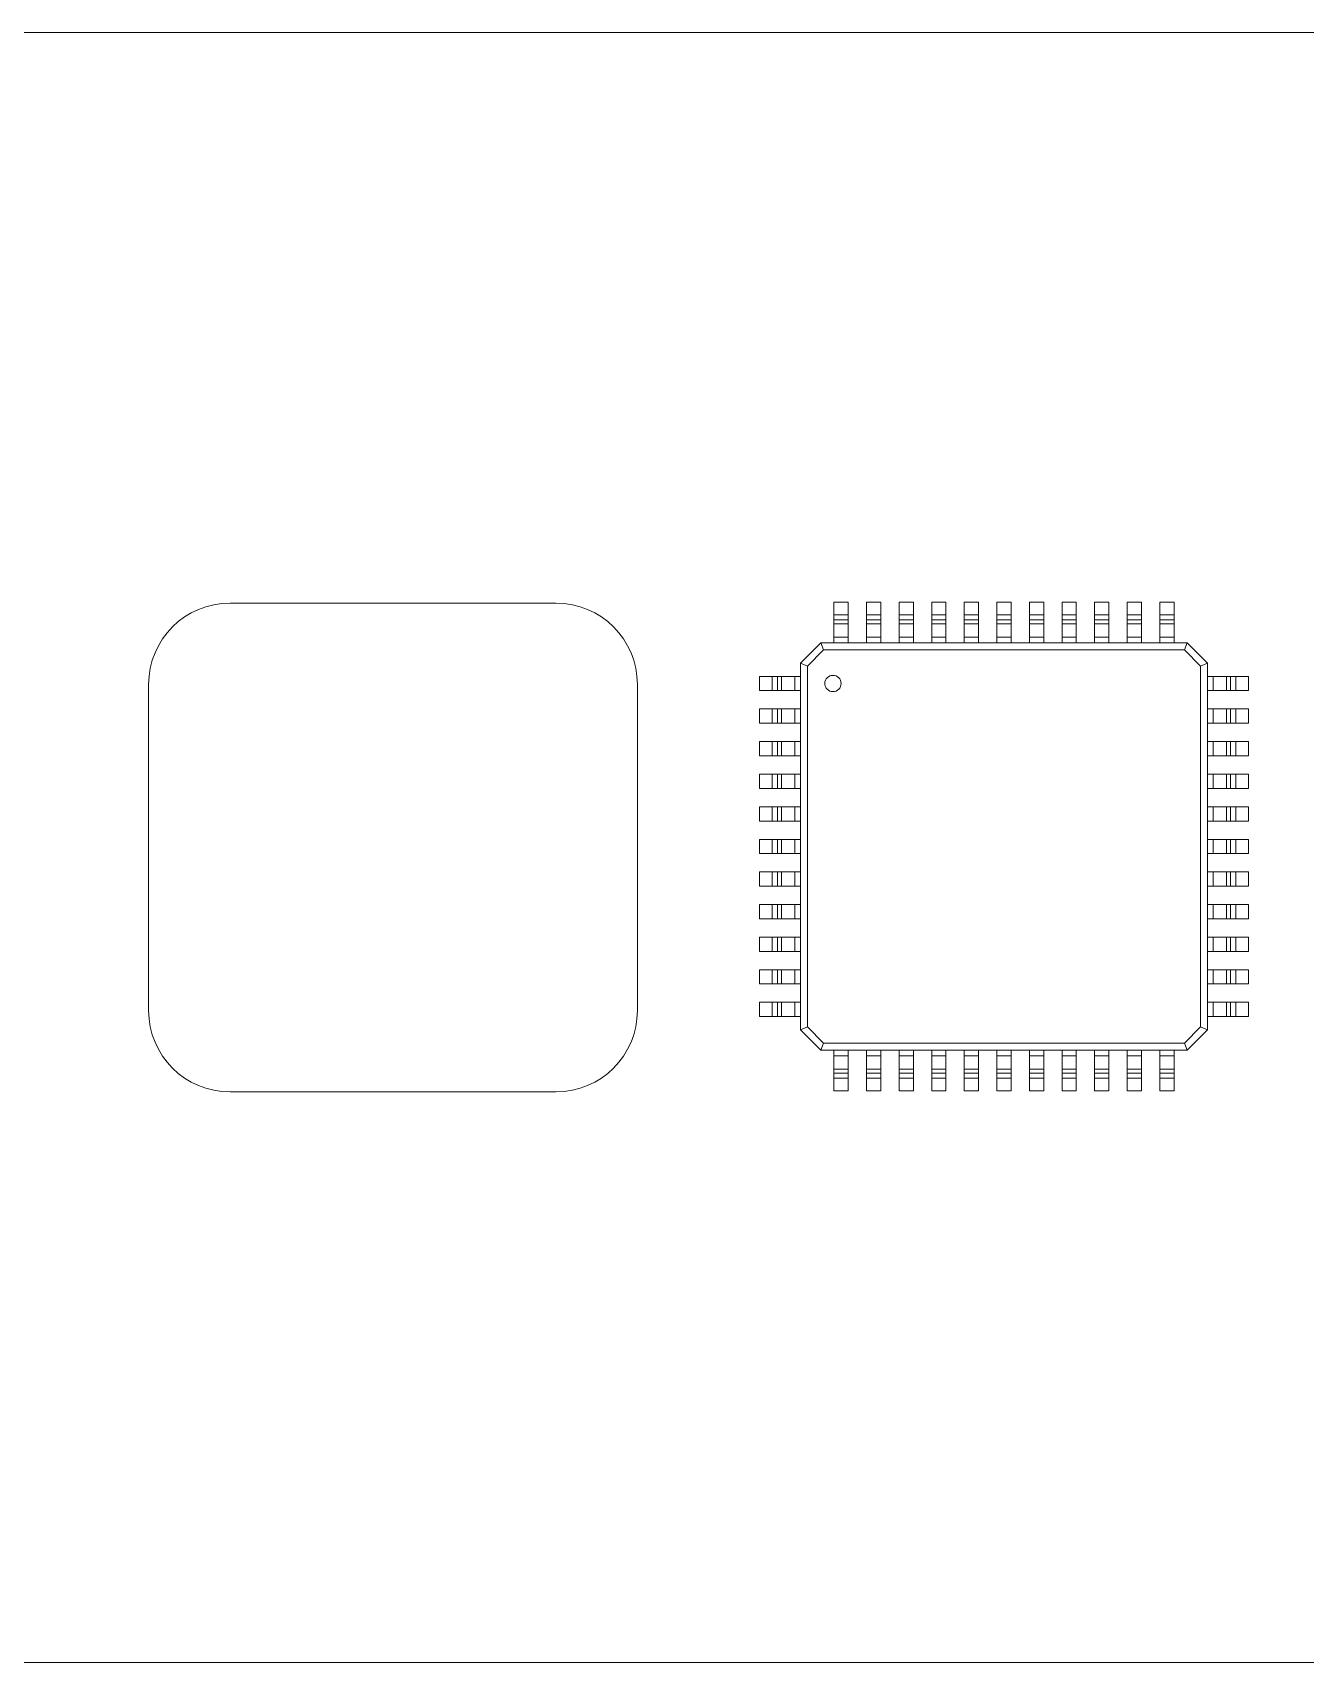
# Model space of a CAD drawing. Header units: millimetres. Extents: x 71 to 171, y 100 to 128.
# Drawn here: x 115.99 to 122.24, y 99.54 to 107.54 of the extents above; entities that cross this region are included whole.
import ezdxf

# ---------------------------------------------------------------- set-up
doc = ezdxf.new("R2010")
doc.units = ezdxf.units.MM

msp = doc.modelspace()

# ---------------------------------------------------------------- linework, layer by layer
at = {"color": 7, "linetype": 'Continuous', "lineweight": 15}
for p, q in [((170.7562, 107.5402), (70.7562, 107.5402)), ((118.5562, 104.7402), (116.9562, 104.7402)), ((119.9212, 104.7452), (119.9912, 104.7452)), ((119.9212, 104.6829), (119.9212, 104.7452)), ((119.9912, 104.6829), (119.9912, 104.7452)), ((120.0812, 104.7452), (120.1512, 104.7452)), ((120.0812, 104.6829), (120.0812, 104.7452)), ((120.1512, 104.6829), (120.1512, 104.7452)), ((120.2412, 104.7452), (120.3112, 104.7452)), ((120.2412, 104.6829), (120.2412, 104.7452)), ((120.3112, 104.6829), (120.3112, 104.7452)), ((120.4012, 104.7452), (120.4712, 104.7452)), ((120.4012, 104.6829), (120.4012, 104.7452)), ((120.4712, 104.6829), (120.4712, 104.7452)), ((120.5612, 104.7452), (120.6312, 104.7452)), ((120.5612, 104.6829), (120.5612, 104.7452)), ((120.6312, 104.6829), (120.6312, 104.7452)), ((120.7212, 104.7452), (120.7912, 104.7452)), ((120.7212, 104.6829), (120.7212, 104.7452)), ((120.7912, 104.6829), (120.7912, 104.7452)), ((120.8812, 104.7452), (120.9512, 104.7452)), ((120.8812, 104.6829), (120.8812, 104.7452)), ((120.9512, 104.6829), (120.9512, 104.7452)), ((121.0412, 104.7452), (121.1112, 104.7452)), ((121.0412, 104.6829), (121.0412, 104.7452)), ((121.1112, 104.6829), (121.1112, 104.7452)), ((121.2012, 104.7452), (121.2712, 104.7452)), ((121.2012, 104.6829), (121.2012, 104.7452)), ((121.2712, 104.6829), (121.2712, 104.7452)), ((121.3612, 104.7452), (121.4312, 104.7452)), ((121.3612, 104.6829), (121.3612, 104.7452)), ((121.4312, 104.6829), (121.4312, 104.7452)), ((121.5212, 104.7452), (121.5912, 104.7452)), ((121.5212, 104.6829), (121.5212, 104.7452)), ((121.5912, 104.6829), (121.5912, 104.7452)), ((119.9212, 104.6829), (119.9912, 104.6829)), ((119.9212, 104.6579), (119.9212, 104.6829)), ((119.9212, 104.6579), (119.9912, 104.6579)), ((119.9212, 104.6379), (119.9212, 104.6579)), ((119.9912, 104.6579), (119.9912, 104.6829)), ((119.9912, 104.6379), (119.9912, 104.6579)), ((120.0812, 104.6829), (120.1512, 104.6829)), ((120.0812, 104.6579), (120.0812, 104.6829)), ((120.0812, 104.6579), (120.1512, 104.6579)), ((120.0812, 104.6379), (120.0812, 104.6579)), ((120.1512, 104.6579), (120.1512, 104.6829)), ((120.1512, 104.6379), (120.1512, 104.6579)), ((120.2412, 104.6829), (120.3112, 104.6829)), ((120.2412, 104.6579), (120.2412, 104.6829)), ((120.2412, 104.6579), (120.3112, 104.6579)), ((120.2412, 104.6379), (120.2412, 104.6579)), ((120.3112, 104.6579), (120.3112, 104.6829)), ((120.3112, 104.6379), (120.3112, 104.6579)), ((120.4012, 104.6829), (120.4712, 104.6829)), ((120.4012, 104.6579), (120.4012, 104.6829)), ((120.4012, 104.6579), (120.4712, 104.6579)), ((120.4012, 104.6379), (120.4012, 104.6579)), ((120.4712, 104.6579), (120.4712, 104.6829)), ((120.4712, 104.6379), (120.4712, 104.6579)), ((120.5612, 104.6829), (120.6312, 104.6829)), ((120.5612, 104.6579), (120.5612, 104.6829)), ((120.5612, 104.6579), (120.6312, 104.6579)), ((120.5612, 104.6379), (120.5612, 104.6579)), ((120.6312, 104.6579), (120.6312, 104.6829)), ((120.6312, 104.6379), (120.6312, 104.6579)), ((120.7212, 104.6829), (120.7912, 104.6829)), ((120.7212, 104.6579), (120.7212, 104.6829)), ((120.7212, 104.6579), (120.7912, 104.6579)), ((120.7212, 104.6379), (120.7212, 104.6579)), ((120.7912, 104.6579), (120.7912, 104.6829)), ((120.7912, 104.6379), (120.7912, 104.6579)), ((120.8812, 104.6829), (120.9512, 104.6829)), ((120.8812, 104.6579), (120.8812, 104.6829)), ((120.8812, 104.6579), (120.9512, 104.6579)), ((120.8812, 104.6379), (120.8812, 104.6579)), ((120.9512, 104.6579), (120.9512, 104.6829)), ((120.9512, 104.6379), (120.9512, 104.6579)), ((121.0412, 104.6829), (121.1112, 104.6829)), ((121.0412, 104.6579), (121.0412, 104.6829)), ((121.0412, 104.6579), (121.1112, 104.6579)), ((121.0412, 104.6379), (121.0412, 104.6579)), ((121.1112, 104.6579), (121.1112, 104.6829)), ((121.1112, 104.6379), (121.1112, 104.6579)), ((121.2012, 104.6829), (121.2712, 104.6829)), ((121.2012, 104.6579), (121.2012, 104.6829)), ((121.2012, 104.6579), (121.2712, 104.6579)), ((121.2012, 104.6379), (121.2012, 104.6579)), ((121.2712, 104.6579), (121.2712, 104.6829)), ((121.2712, 104.6379), (121.2712, 104.6579)), ((121.3612, 104.6829), (121.4312, 104.6829)), ((121.3612, 104.6579), (121.3612, 104.6829)), ((121.3612, 104.6579), (121.4312, 104.6579)), ((121.3612, 104.6379), (121.3612, 104.6579)), ((121.4312, 104.6579), (121.4312, 104.6829)), ((121.4312, 104.6379), (121.4312, 104.6579)), ((121.5212, 104.6829), (121.5912, 104.6829)), ((121.5212, 104.6579), (121.5212, 104.6829)), ((121.5212, 104.6579), (121.5912, 104.6579)), ((121.5212, 104.6379), (121.5212, 104.6579)), ((121.5912, 104.6579), (121.5912, 104.6829)), ((121.5912, 104.6379), (121.5912, 104.6579)), ((119.9212, 104.6379), (119.9912, 104.6379)), ((119.9212, 104.5724), (119.9212, 104.6379)), ((119.9212, 104.5724), (119.9912, 104.5724)), ((119.9212, 104.5452), (119.9212, 104.5724)), ((119.9912, 104.5724), (119.9912, 104.6379)), ((119.9912, 104.5452), (119.9912, 104.5724)), ((120.0812, 104.6379), (120.1512, 104.6379)), ((120.0812, 104.5724), (120.0812, 104.6379)), ((120.0812, 104.5724), (120.1512, 104.5724)), ((120.0812, 104.5452), (120.0812, 104.5724)), ((120.1512, 104.5724), (120.1512, 104.6379)), ((120.1512, 104.5452), (120.1512, 104.5724)), ((120.2412, 104.6379), (120.3112, 104.6379)), ((120.2412, 104.5724), (120.2412, 104.6379)), ((120.2412, 104.5724), (120.3112, 104.5724)), ((120.2412, 104.5452), (120.2412, 104.5724)), ((120.3112, 104.5724), (120.3112, 104.6379)), ((120.3112, 104.5452), (120.3112, 104.5724)), ((120.4012, 104.6379), (120.4712, 104.6379)), ((120.4012, 104.5724), (120.4012, 104.6379)), ((120.4012, 104.5724), (120.4712, 104.5724)), ((120.4012, 104.5452), (120.4012, 104.5724)), ((120.4712, 104.5724), (120.4712, 104.6379)), ((120.4712, 104.5452), (120.4712, 104.5724)), ((120.5612, 104.6379), (120.6312, 104.6379)), ((120.5612, 104.5724), (120.5612, 104.6379)), ((120.5612, 104.5724), (120.6312, 104.5724)), ((120.5612, 104.5452), (120.5612, 104.5724)), ((120.6312, 104.5724), (120.6312, 104.6379)), ((120.6312, 104.5452), (120.6312, 104.5724)), ((120.7212, 104.6379), (120.7912, 104.6379)), ((120.7212, 104.5724), (120.7212, 104.6379)), ((120.7212, 104.5724), (120.7912, 104.5724)), ((120.7212, 104.5452), (120.7212, 104.5724)), ((120.7912, 104.5724), (120.7912, 104.6379)), ((120.7912, 104.5452), (120.7912, 104.5724)), ((120.8812, 104.6379), (120.9512, 104.6379)), ((120.8812, 104.5724), (120.8812, 104.6379)), ((120.8812, 104.5724), (120.9512, 104.5724)), ((120.8812, 104.5452), (120.8812, 104.5724)), ((120.9512, 104.5724), (120.9512, 104.6379)), ((120.9512, 104.5452), (120.9512, 104.5724)), ((121.0412, 104.6379), (121.1112, 104.6379)), ((121.0412, 104.5724), (121.0412, 104.6379)), ((121.0412, 104.5724), (121.1112, 104.5724)), ((121.0412, 104.5452), (121.0412, 104.5724)), ((121.1112, 104.5724), (121.1112, 104.6379)), ((121.1112, 104.5452), (121.1112, 104.5724)), ((121.2012, 104.6379), (121.2712, 104.6379)), ((121.2012, 104.5724), (121.2012, 104.6379)), ((121.2012, 104.5724), (121.2712, 104.5724)), ((121.2012, 104.5452), (121.2012, 104.5724)), ((121.2712, 104.5724), (121.2712, 104.6379)), ((121.2712, 104.5452), (121.2712, 104.5724)), ((121.3612, 104.6379), (121.4312, 104.6379)), ((121.3612, 104.5724), (121.3612, 104.6379)), ((121.3612, 104.5724), (121.4312, 104.5724)), ((121.3612, 104.5452), (121.3612, 104.5724)), ((121.4312, 104.5724), (121.4312, 104.6379)), ((121.4312, 104.5452), (121.4312, 104.5724)), ((121.5212, 104.6379), (121.5912, 104.6379)), ((121.5212, 104.5724), (121.5212, 104.6379)), ((121.5212, 104.5724), (121.5912, 104.5724)), ((121.5212, 104.5452), (121.5212, 104.5724)), ((121.5912, 104.5724), (121.5912, 104.6379)), ((121.5912, 104.5452), (121.5912, 104.5724)), ((119.7562, 104.4452), (119.8562, 104.5452)), ((119.8705, 104.5105), (119.7908, 104.4308)), ((119.8705, 104.5105), (119.8562, 104.5452)), ((119.8562, 104.5452), (121.6562, 104.5452)), ((121.6418, 104.5105), (119.8705, 104.5105)), ((121.6418, 104.5105), (121.6562, 104.5452)), ((121.7215, 104.4308), (121.6418, 104.5105)), ((121.6562, 104.5452), (121.7562, 104.4452)), ((119.7562, 104.4452), (119.7908, 104.4308)), ((119.7562, 102.6452), (119.7562, 104.4452)), ((119.7908, 104.4308), (119.7908, 102.6595)), ((121.7215, 104.4308), (121.7562, 104.4452)), ((121.7215, 102.6595), (121.7215, 104.4308)), ((121.7562, 104.4452), (121.7562, 102.6452)), ((116.5562, 104.3402), (116.5562, 102.7402)), ((118.9562, 102.7402), (118.9562, 104.3402)), ((119.5562, 104.3102), (119.5562, 104.3802)), ((119.6184, 104.3802), (119.5562, 104.3802)), ((119.6184, 104.3102), (119.6184, 104.3802)), ((119.6434, 104.3802), (119.6184, 104.3802)), ((119.6434, 104.3102), (119.6434, 104.3802)), ((119.6634, 104.3802), (119.6434, 104.3802)), ((119.6634, 104.3102), (119.6634, 104.3802)), ((119.7289, 104.3802), (119.6634, 104.3802)), ((119.7289, 104.3102), (119.7289, 104.3802)), ((119.7562, 104.3802), (119.7289, 104.3802)), ((121.7562, 104.3802), (121.7834, 104.3802)), ((121.7834, 104.3102), (121.7834, 104.3802)), ((121.7834, 104.3802), (121.8489, 104.3802)), ((121.8489, 104.3102), (121.8489, 104.3802)), ((121.8489, 104.3802), (121.8689, 104.3802)), ((121.8689, 104.3102), (121.8689, 104.3802)), ((121.8689, 104.3802), (121.8939, 104.3802)), ((121.8939, 104.3102), (121.8939, 104.3802)), ((121.8939, 104.3802), (121.9562, 104.3802)), ((121.9562, 104.3102), (121.9562, 104.3802)), ((119.6184, 104.3102), (119.5562, 104.3102)), ((119.6434, 104.3102), (119.6184, 104.3102)), ((119.6634, 104.3102), (119.6434, 104.3102)), ((119.7289, 104.3102), (119.6634, 104.3102)), ((119.7562, 104.3102), (119.7289, 104.3102)), ((121.7562, 104.3102), (121.7834, 104.3102)), ((121.7834, 104.3102), (121.8489, 104.3102)), ((121.8489, 104.3102), (121.8689, 104.3102)), ((121.8689, 104.3102), (121.8939, 104.3102)), ((121.8939, 104.3102), (121.9562, 104.3102)), ((119.5562, 104.1502), (119.5562, 104.2202)), ((119.6184, 104.2202), (119.5562, 104.2202)), ((119.6184, 104.1502), (119.6184, 104.2202)), ((119.6434, 104.2202), (119.6184, 104.2202)), ((119.6434, 104.1502), (119.6434, 104.2202)), ((119.6634, 104.2202), (119.6434, 104.2202)), ((119.6634, 104.1502), (119.6634, 104.2202)), ((119.7289, 104.2202), (119.6634, 104.2202)), ((119.7289, 104.1502), (119.7289, 104.2202)), ((119.7562, 104.2202), (119.7289, 104.2202)), ((121.7562, 104.2202), (121.7834, 104.2202)), ((121.7834, 104.1502), (121.7834, 104.2202)), ((121.7834, 104.2202), (121.8489, 104.2202)), ((121.8489, 104.1502), (121.8489, 104.2202)), ((121.8489, 104.2202), (121.8689, 104.2202)), ((121.8689, 104.1502), (121.8689, 104.2202)), ((121.8689, 104.2202), (121.8939, 104.2202)), ((121.8939, 104.1502), (121.8939, 104.2202)), ((121.8939, 104.2202), (121.9562, 104.2202)), ((121.9562, 104.1502), (121.9562, 104.2202)), ((119.6184, 104.1502), (119.5562, 104.1502)), ((119.6434, 104.1502), (119.6184, 104.1502)), ((119.6634, 104.1502), (119.6434, 104.1502)), ((119.7289, 104.1502), (119.6634, 104.1502)), ((119.7562, 104.1502), (119.7289, 104.1502)), ((121.7562, 104.1502), (121.7834, 104.1502)), ((121.7834, 104.1502), (121.8489, 104.1502)), ((121.8489, 104.1502), (121.8689, 104.1502)), ((121.8689, 104.1502), (121.8939, 104.1502)), ((121.8939, 104.1502), (121.9562, 104.1502)), ((119.5562, 103.9902), (119.5562, 104.0602)), ((119.6184, 104.0602), (119.5562, 104.0602)), ((119.6184, 103.9902), (119.6184, 104.0602)), ((119.6434, 104.0602), (119.6184, 104.0602)), ((119.6434, 103.9902), (119.6434, 104.0602)), ((119.6634, 104.0602), (119.6434, 104.0602)), ((119.6634, 103.9902), (119.6634, 104.0602)), ((119.7289, 104.0602), (119.6634, 104.0602)), ((119.7289, 103.9902), (119.7289, 104.0602)), ((119.7562, 104.0602), (119.7289, 104.0602)), ((121.7562, 104.0602), (121.7834, 104.0602)), ((121.7834, 103.9902), (121.7834, 104.0602)), ((121.7834, 104.0602), (121.8489, 104.0602)), ((121.8489, 103.9902), (121.8489, 104.0602)), ((121.8489, 104.0602), (121.8689, 104.0602)), ((121.8689, 103.9902), (121.8689, 104.0602)), ((121.8689, 104.0602), (121.8939, 104.0602)), ((121.8939, 103.9902), (121.8939, 104.0602)), ((121.8939, 104.0602), (121.9562, 104.0602)), ((121.9562, 103.9902), (121.9562, 104.0602)), ((119.6184, 103.9902), (119.5562, 103.9902)), ((119.6434, 103.9902), (119.6184, 103.9902)), ((119.6634, 103.9902), (119.6434, 103.9902)), ((119.7289, 103.9902), (119.6634, 103.9902)), ((119.7562, 103.9902), (119.7289, 103.9902)), ((121.7562, 103.9902), (121.7834, 103.9902)), ((121.7834, 103.9902), (121.8489, 103.9902)), ((121.8489, 103.9902), (121.8689, 103.9902)), ((121.8689, 103.9902), (121.8939, 103.9902)), ((121.8939, 103.9902), (121.9562, 103.9902)), ((119.5562, 103.8302), (119.5562, 103.9002)), ((119.6184, 103.9002), (119.5562, 103.9002)), ((119.6184, 103.8302), (119.6184, 103.9002)), ((119.6434, 103.9002), (119.6184, 103.9002)), ((119.6434, 103.8302), (119.6434, 103.9002)), ((119.6634, 103.9002), (119.6434, 103.9002)), ((119.6634, 103.8302), (119.6634, 103.9002)), ((119.7289, 103.9002), (119.6634, 103.9002)), ((119.7289, 103.8302), (119.7289, 103.9002)), ((119.7562, 103.9002), (119.7289, 103.9002)), ((121.7562, 103.9002), (121.7834, 103.9002)), ((121.7834, 103.8302), (121.7834, 103.9002)), ((121.7834, 103.9002), (121.8489, 103.9002)), ((121.8489, 103.8302), (121.8489, 103.9002)), ((121.8489, 103.9002), (121.8689, 103.9002)), ((121.8689, 103.8302), (121.8689, 103.9002)), ((121.8689, 103.9002), (121.8939, 103.9002)), ((121.8939, 103.8302), (121.8939, 103.9002)), ((121.8939, 103.9002), (121.9562, 103.9002)), ((121.9562, 103.8302), (121.9562, 103.9002)), ((119.6184, 103.8302), (119.5562, 103.8302)), ((119.6434, 103.8302), (119.6184, 103.8302)), ((119.6634, 103.8302), (119.6434, 103.8302)), ((119.7289, 103.8302), (119.6634, 103.8302)), ((119.7562, 103.8302), (119.7289, 103.8302)), ((121.7562, 103.8302), (121.7834, 103.8302)), ((121.7834, 103.8302), (121.8489, 103.8302)), ((121.8489, 103.8302), (121.8689, 103.8302)), ((121.8689, 103.8302), (121.8939, 103.8302)), ((121.8939, 103.8302), (121.9562, 103.8302)), ((119.5562, 103.6702), (119.5562, 103.7402)), ((119.6184, 103.7402), (119.5562, 103.7402)), ((119.6184, 103.6702), (119.6184, 103.7402)), ((119.6434, 103.7402), (119.6184, 103.7402)), ((119.6434, 103.6702), (119.6434, 103.7402)), ((119.6634, 103.7402), (119.6434, 103.7402)), ((119.6634, 103.6702), (119.6634, 103.7402)), ((119.7289, 103.7402), (119.6634, 103.7402)), ((119.7289, 103.6702), (119.7289, 103.7402)), ((119.7562, 103.7402), (119.7289, 103.7402)), ((121.7562, 103.7402), (121.7834, 103.7402)), ((121.7834, 103.6702), (121.7834, 103.7402)), ((121.7834, 103.7402), (121.8489, 103.7402)), ((121.8489, 103.6702), (121.8489, 103.7402)), ((121.8489, 103.7402), (121.8689, 103.7402)), ((121.8689, 103.6702), (121.8689, 103.7402)), ((121.8689, 103.7402), (121.8939, 103.7402)), ((121.8939, 103.6702), (121.8939, 103.7402)), ((121.8939, 103.7402), (121.9562, 103.7402)), ((121.9562, 103.6702), (121.9562, 103.7402)), ((119.6184, 103.6702), (119.5562, 103.6702)), ((119.6434, 103.6702), (119.6184, 103.6702)), ((119.6634, 103.6702), (119.6434, 103.6702)), ((119.7289, 103.6702), (119.6634, 103.6702)), ((119.7562, 103.6702), (119.7289, 103.6702)), ((121.7562, 103.6702), (121.7834, 103.6702)), ((121.7834, 103.6702), (121.8489, 103.6702)), ((121.8489, 103.6702), (121.8689, 103.6702)), ((121.8689, 103.6702), (121.8939, 103.6702)), ((121.8939, 103.6702), (121.9562, 103.6702)), ((119.5562, 103.5102), (119.5562, 103.5802)), ((119.6184, 103.5802), (119.5562, 103.5802)), ((119.6184, 103.5102), (119.6184, 103.5802)), ((119.6434, 103.5802), (119.6184, 103.5802)), ((119.6434, 103.5102), (119.6434, 103.5802)), ((119.6634, 103.5802), (119.6434, 103.5802)), ((119.6634, 103.5102), (119.6634, 103.5802)), ((119.7289, 103.5802), (119.6634, 103.5802)), ((119.7289, 103.5102), (119.7289, 103.5802)), ((119.7562, 103.5802), (119.7289, 103.5802)), ((121.7562, 103.5802), (121.7834, 103.5802)), ((121.7834, 103.5102), (121.7834, 103.5802)), ((121.7834, 103.5802), (121.8489, 103.5802)), ((121.8489, 103.5102), (121.8489, 103.5802)), ((121.8489, 103.5802), (121.8689, 103.5802)), ((121.8689, 103.5102), (121.8689, 103.5802)), ((121.8689, 103.5802), (121.8939, 103.5802)), ((121.8939, 103.5102), (121.8939, 103.5802)), ((121.8939, 103.5802), (121.9562, 103.5802)), ((121.9562, 103.5102), (121.9562, 103.5802)), ((119.6184, 103.5102), (119.5562, 103.5102)), ((119.6434, 103.5102), (119.6184, 103.5102)), ((119.6634, 103.5102), (119.6434, 103.5102)), ((119.7289, 103.5102), (119.6634, 103.5102)), ((119.7562, 103.5102), (119.7289, 103.5102)), ((121.7562, 103.5102), (121.7834, 103.5102)), ((121.7834, 103.5102), (121.8489, 103.5102)), ((121.8489, 103.5102), (121.8689, 103.5102)), ((121.8689, 103.5102), (121.8939, 103.5102)), ((121.8939, 103.5102), (121.9562, 103.5102)), ((119.5562, 103.3502), (119.5562, 103.4202)), ((119.6184, 103.4202), (119.5562, 103.4202)), ((119.6184, 103.3502), (119.6184, 103.4202)), ((119.6434, 103.4202), (119.6184, 103.4202)), ((119.6434, 103.3502), (119.6434, 103.4202)), ((119.6634, 103.4202), (119.6434, 103.4202)), ((119.6634, 103.3502), (119.6634, 103.4202)), ((119.7289, 103.4202), (119.6634, 103.4202)), ((119.7289, 103.3502), (119.7289, 103.4202)), ((119.7562, 103.4202), (119.7289, 103.4202)), ((121.7562, 103.4202), (121.7834, 103.4202)), ((121.7834, 103.3502), (121.7834, 103.4202)), ((121.7834, 103.4202), (121.8489, 103.4202)), ((121.8489, 103.3502), (121.8489, 103.4202)), ((121.8489, 103.4202), (121.8689, 103.4202)), ((121.8689, 103.3502), (121.8689, 103.4202)), ((121.8689, 103.4202), (121.8939, 103.4202)), ((121.8939, 103.3502), (121.8939, 103.4202)), ((121.8939, 103.4202), (121.9562, 103.4202)), ((121.9562, 103.3502), (121.9562, 103.4202)), ((119.6184, 103.3502), (119.5562, 103.3502)), ((119.6434, 103.3502), (119.6184, 103.3502)), ((119.6634, 103.3502), (119.6434, 103.3502)), ((119.7289, 103.3502), (119.6634, 103.3502)), ((119.7562, 103.3502), (119.7289, 103.3502)), ((121.7562, 103.3502), (121.7834, 103.3502)), ((121.7834, 103.3502), (121.8489, 103.3502)), ((121.8489, 103.3502), (121.8689, 103.3502)), ((121.8689, 103.3502), (121.8939, 103.3502)), ((121.8939, 103.3502), (121.9562, 103.3502)), ((119.5562, 103.1902), (119.5562, 103.2602)), ((119.6184, 103.2602), (119.5562, 103.2602)), ((119.6184, 103.1902), (119.6184, 103.2602)), ((119.6434, 103.2602), (119.6184, 103.2602)), ((119.6434, 103.1902), (119.6434, 103.2602)), ((119.6634, 103.2602), (119.6434, 103.2602)), ((119.6634, 103.1902), (119.6634, 103.2602)), ((119.7289, 103.2602), (119.6634, 103.2602)), ((119.7289, 103.1902), (119.7289, 103.2602)), ((119.7562, 103.2602), (119.7289, 103.2602)), ((121.7562, 103.2602), (121.7834, 103.2602)), ((121.7834, 103.1902), (121.7834, 103.2602)), ((121.7834, 103.2602), (121.8489, 103.2602)), ((121.8489, 103.1902), (121.8489, 103.2602)), ((121.8489, 103.2602), (121.8689, 103.2602)), ((121.8689, 103.1902), (121.8689, 103.2602)), ((121.8689, 103.2602), (121.8939, 103.2602)), ((121.8939, 103.1902), (121.8939, 103.2602)), ((121.8939, 103.2602), (121.9562, 103.2602)), ((121.9562, 103.1902), (121.9562, 103.2602)), ((119.6184, 103.1902), (119.5562, 103.1902)), ((119.6434, 103.1902), (119.6184, 103.1902)), ((119.6634, 103.1902), (119.6434, 103.1902)), ((119.7289, 103.1902), (119.6634, 103.1902)), ((119.7562, 103.1902), (119.7289, 103.1902)), ((121.7562, 103.1902), (121.7834, 103.1902)), ((121.7834, 103.1902), (121.8489, 103.1902)), ((121.8489, 103.1902), (121.8689, 103.1902)), ((121.8689, 103.1902), (121.8939, 103.1902)), ((121.8939, 103.1902), (121.9562, 103.1902)), ((119.5562, 103.0302), (119.5562, 103.1002)), ((119.6184, 103.1002), (119.5562, 103.1002)), ((119.6184, 103.0302), (119.6184, 103.1002)), ((119.6434, 103.1002), (119.6184, 103.1002)), ((119.6434, 103.0302), (119.6434, 103.1002)), ((119.6634, 103.1002), (119.6434, 103.1002)), ((119.6634, 103.0302), (119.6634, 103.1002)), ((119.7289, 103.1002), (119.6634, 103.1002)), ((119.7289, 103.0302), (119.7289, 103.1002)), ((119.7562, 103.1002), (119.7289, 103.1002)), ((121.7562, 103.1002), (121.7834, 103.1002)), ((121.7834, 103.0302), (121.7834, 103.1002)), ((121.7834, 103.1002), (121.8489, 103.1002)), ((121.8489, 103.0302), (121.8489, 103.1002)), ((121.8489, 103.1002), (121.8689, 103.1002)), ((121.8689, 103.0302), (121.8689, 103.1002)), ((121.8689, 103.1002), (121.8939, 103.1002)), ((121.8939, 103.0302), (121.8939, 103.1002)), ((121.8939, 103.1002), (121.9562, 103.1002)), ((121.9562, 103.0302), (121.9562, 103.1002)), ((119.6184, 103.0302), (119.5562, 103.0302)), ((119.6434, 103.0302), (119.6184, 103.0302)), ((119.6634, 103.0302), (119.6434, 103.0302)), ((119.7289, 103.0302), (119.6634, 103.0302)), ((119.7562, 103.0302), (119.7289, 103.0302)), ((121.7562, 103.0302), (121.7834, 103.0302)), ((121.7834, 103.0302), (121.8489, 103.0302)), ((121.8489, 103.0302), (121.8689, 103.0302)), ((121.8689, 103.0302), (121.8939, 103.0302)), ((121.8939, 103.0302), (121.9562, 103.0302)), ((119.5562, 102.8702), (119.5562, 102.9402)), ((119.6184, 102.9402), (119.5562, 102.9402)), ((119.6184, 102.8702), (119.6184, 102.9402)), ((119.6434, 102.9402), (119.6184, 102.9402)), ((119.6434, 102.8702), (119.6434, 102.9402)), ((119.6634, 102.9402), (119.6434, 102.9402)), ((119.6634, 102.8702), (119.6634, 102.9402)), ((119.7289, 102.9402), (119.6634, 102.9402)), ((119.7289, 102.8702), (119.7289, 102.9402)), ((119.7562, 102.9402), (119.7289, 102.9402)), ((121.7562, 102.9402), (121.7834, 102.9402)), ((121.7834, 102.8702), (121.7834, 102.9402)), ((121.7834, 102.9402), (121.8489, 102.9402)), ((121.8489, 102.8702), (121.8489, 102.9402)), ((121.8489, 102.9402), (121.8689, 102.9402)), ((121.8689, 102.8702), (121.8689, 102.9402)), ((121.8689, 102.9402), (121.8939, 102.9402)), ((121.8939, 102.8702), (121.8939, 102.9402)), ((121.8939, 102.9402), (121.9562, 102.9402)), ((121.9562, 102.8702), (121.9562, 102.9402)), ((119.6184, 102.8702), (119.5562, 102.8702)), ((119.6434, 102.8702), (119.6184, 102.8702)), ((119.6634, 102.8702), (119.6434, 102.8702)), ((119.7289, 102.8702), (119.6634, 102.8702)), ((119.7562, 102.8702), (119.7289, 102.8702)), ((121.7562, 102.8702), (121.7834, 102.8702)), ((121.7834, 102.8702), (121.8489, 102.8702)), ((121.8489, 102.8702), (121.8689, 102.8702)), ((121.8689, 102.8702), (121.8939, 102.8702)), ((121.8939, 102.8702), (121.9562, 102.8702)), ((119.5562, 102.7102), (119.5562, 102.7802)), ((119.6184, 102.7802), (119.5562, 102.7802)), ((119.6184, 102.7102), (119.6184, 102.7802)), ((119.6434, 102.7802), (119.6184, 102.7802)), ((119.6434, 102.7102), (119.6434, 102.7802)), ((119.6634, 102.7802), (119.6434, 102.7802)), ((119.6634, 102.7102), (119.6634, 102.7802)), ((119.7289, 102.7802), (119.6634, 102.7802)), ((119.7289, 102.7102), (119.7289, 102.7802)), ((119.7562, 102.7802), (119.7289, 102.7802)), ((121.7562, 102.7802), (121.7834, 102.7802)), ((121.7834, 102.7102), (121.7834, 102.7802)), ((121.7834, 102.7802), (121.8489, 102.7802)), ((121.8489, 102.7102), (121.8489, 102.7802)), ((121.8489, 102.7802), (121.8689, 102.7802)), ((121.8689, 102.7102), (121.8689, 102.7802)), ((121.8689, 102.7802), (121.8939, 102.7802)), ((121.8939, 102.7102), (121.8939, 102.7802)), ((121.8939, 102.7802), (121.9562, 102.7802)), ((121.9562, 102.7102), (121.9562, 102.7802)), ((119.6184, 102.7102), (119.5562, 102.7102)), ((119.6434, 102.7102), (119.6184, 102.7102)), ((119.6634, 102.7102), (119.6434, 102.7102)), ((119.7289, 102.7102), (119.6634, 102.7102)), ((119.7562, 102.7102), (119.7289, 102.7102)), ((119.7562, 102.6452), (119.7908, 102.6595)), ((119.8562, 102.5452), (119.7562, 102.6452)), ((119.7908, 102.6595), (119.8705, 102.5798)), ((121.6418, 102.5798), (121.7215, 102.6595)), ((121.7562, 102.6452), (121.6562, 102.5452)), ((121.7215, 102.6595), (121.7562, 102.6452)), ((121.7562, 102.7102), (121.7834, 102.7102)), ((121.7834, 102.7102), (121.8489, 102.7102)), ((121.8489, 102.7102), (121.8689, 102.7102)), ((121.8689, 102.7102), (121.8939, 102.7102)), ((121.8939, 102.7102), (121.9562, 102.7102)), ((119.8562, 102.5452), (119.8705, 102.5798)), ((119.8705, 102.5798), (121.6418, 102.5798)), ((121.6562, 102.5452), (121.6418, 102.5798)), ((121.6562, 102.5452), (119.8562, 102.5452)), ((119.9212, 102.5452), (119.9212, 102.5179)), ((119.9212, 102.5179), (119.9912, 102.5179)), ((119.9212, 102.5179), (119.9212, 102.4524)), ((119.9912, 102.5452), (119.9912, 102.5179)), ((119.9912, 102.5179), (119.9912, 102.4524)), ((120.0812, 102.5452), (120.0812, 102.5179)), ((120.0812, 102.5179), (120.1512, 102.5179)), ((120.0812, 102.5179), (120.0812, 102.4524)), ((120.1512, 102.5452), (120.1512, 102.5179)), ((120.1512, 102.5179), (120.1512, 102.4524)), ((120.2412, 102.5452), (120.2412, 102.5179)), ((120.2412, 102.5179), (120.3112, 102.5179)), ((120.2412, 102.5179), (120.2412, 102.4524)), ((120.3112, 102.5452), (120.3112, 102.5179)), ((120.3112, 102.5179), (120.3112, 102.4524)), ((120.4012, 102.5452), (120.4012, 102.5179)), ((120.4012, 102.5179), (120.4712, 102.5179)), ((120.4012, 102.5179), (120.4012, 102.4524)), ((120.4712, 102.5452), (120.4712, 102.5179)), ((120.4712, 102.5179), (120.4712, 102.4524)), ((120.5612, 102.5452), (120.5612, 102.5179)), ((120.5612, 102.5179), (120.6312, 102.5179)), ((120.5612, 102.5179), (120.5612, 102.4524)), ((120.6312, 102.5452), (120.6312, 102.5179)), ((120.6312, 102.5179), (120.6312, 102.4524)), ((120.7212, 102.5452), (120.7212, 102.5179)), ((120.7212, 102.5179), (120.7912, 102.5179)), ((120.7212, 102.5179), (120.7212, 102.4524)), ((120.7912, 102.5452), (120.7912, 102.5179)), ((120.7912, 102.5179), (120.7912, 102.4524)), ((120.8812, 102.5452), (120.8812, 102.5179)), ((120.8812, 102.5179), (120.9512, 102.5179)), ((120.8812, 102.5179), (120.8812, 102.4524)), ((120.9512, 102.5452), (120.9512, 102.5179)), ((120.9512, 102.5179), (120.9512, 102.4524)), ((121.0412, 102.5452), (121.0412, 102.5179)), ((121.0412, 102.5179), (121.1112, 102.5179)), ((121.0412, 102.5179), (121.0412, 102.4524)), ((121.1112, 102.5452), (121.1112, 102.5179)), ((121.1112, 102.5179), (121.1112, 102.4524)), ((121.2012, 102.5452), (121.2012, 102.5179)), ((121.2012, 102.5179), (121.2712, 102.5179)), ((121.2012, 102.5179), (121.2012, 102.4524)), ((121.2712, 102.5452), (121.2712, 102.5179)), ((121.2712, 102.5179), (121.2712, 102.4524)), ((121.3612, 102.5452), (121.3612, 102.5179)), ((121.3612, 102.5179), (121.4312, 102.5179)), ((121.3612, 102.5179), (121.3612, 102.4524)), ((121.4312, 102.5452), (121.4312, 102.5179)), ((121.4312, 102.5179), (121.4312, 102.4524)), ((121.5212, 102.5452), (121.5212, 102.5179)), ((121.5212, 102.5179), (121.5912, 102.5179)), ((121.5212, 102.5179), (121.5212, 102.4524)), ((121.5912, 102.5452), (121.5912, 102.5179)), ((121.5912, 102.5179), (121.5912, 102.4524)), ((119.9212, 102.4524), (119.9912, 102.4524)), ((119.9212, 102.4524), (119.9212, 102.4324)), ((119.9212, 102.4324), (119.9912, 102.4324)), ((119.9212, 102.4324), (119.9212, 102.4074)), ((119.9212, 102.4074), (119.9912, 102.4074)), ((119.9212, 102.4074), (119.9212, 102.3452)), ((119.9912, 102.4524), (119.9912, 102.4324)), ((119.9912, 102.4324), (119.9912, 102.4074)), ((119.9912, 102.4074), (119.9912, 102.3452)), ((120.0812, 102.4524), (120.1512, 102.4524)), ((120.0812, 102.4524), (120.0812, 102.4324)), ((120.0812, 102.4324), (120.1512, 102.4324)), ((120.0812, 102.4324), (120.0812, 102.4074)), ((120.0812, 102.4074), (120.1512, 102.4074)), ((120.0812, 102.4074), (120.0812, 102.3452)), ((120.1512, 102.4524), (120.1512, 102.4324)), ((120.1512, 102.4324), (120.1512, 102.4074)), ((120.1512, 102.4074), (120.1512, 102.3452)), ((120.2412, 102.4524), (120.3112, 102.4524)), ((120.2412, 102.4524), (120.2412, 102.4324)), ((120.2412, 102.4324), (120.3112, 102.4324)), ((120.2412, 102.4324), (120.2412, 102.4074)), ((120.2412, 102.4074), (120.3112, 102.4074)), ((120.2412, 102.4074), (120.2412, 102.3452)), ((120.3112, 102.4524), (120.3112, 102.4324)), ((120.3112, 102.4324), (120.3112, 102.4074)), ((120.3112, 102.4074), (120.3112, 102.3452)), ((120.4012, 102.4524), (120.4712, 102.4524)), ((120.4012, 102.4524), (120.4012, 102.4324)), ((120.4012, 102.4324), (120.4712, 102.4324)), ((120.4012, 102.4324), (120.4012, 102.4074)), ((120.4012, 102.4074), (120.4712, 102.4074)), ((120.4012, 102.4074), (120.4012, 102.3452)), ((120.4712, 102.4524), (120.4712, 102.4324)), ((120.4712, 102.4324), (120.4712, 102.4074)), ((120.4712, 102.4074), (120.4712, 102.3452)), ((120.5612, 102.4524), (120.6312, 102.4524)), ((120.5612, 102.4524), (120.5612, 102.4324)), ((120.5612, 102.4324), (120.6312, 102.4324)), ((120.5612, 102.4324), (120.5612, 102.4074)), ((120.5612, 102.4074), (120.6312, 102.4074)), ((120.5612, 102.4074), (120.5612, 102.3452)), ((120.6312, 102.4524), (120.6312, 102.4324)), ((120.6312, 102.4324), (120.6312, 102.4074)), ((120.6312, 102.4074), (120.6312, 102.3452)), ((120.7212, 102.4524), (120.7912, 102.4524)), ((120.7212, 102.4524), (120.7212, 102.4324)), ((120.7212, 102.4324), (120.7912, 102.4324)), ((120.7212, 102.4324), (120.7212, 102.4074)), ((120.7212, 102.4074), (120.7912, 102.4074)), ((120.7212, 102.4074), (120.7212, 102.3452)), ((120.7912, 102.4524), (120.7912, 102.4324)), ((120.7912, 102.4324), (120.7912, 102.4074)), ((120.7912, 102.4074), (120.7912, 102.3452)), ((120.8812, 102.4524), (120.9512, 102.4524)), ((120.8812, 102.4524), (120.8812, 102.4324)), ((120.8812, 102.4324), (120.9512, 102.4324)), ((120.8812, 102.4324), (120.8812, 102.4074)), ((120.8812, 102.4074), (120.9512, 102.4074)), ((120.8812, 102.4074), (120.8812, 102.3452)), ((120.9512, 102.4524), (120.9512, 102.4324)), ((120.9512, 102.4324), (120.9512, 102.4074)), ((120.9512, 102.4074), (120.9512, 102.3452)), ((121.0412, 102.4524), (121.1112, 102.4524)), ((121.0412, 102.4524), (121.0412, 102.4324)), ((121.0412, 102.4324), (121.1112, 102.4324)), ((121.0412, 102.4324), (121.0412, 102.4074)), ((121.0412, 102.4074), (121.1112, 102.4074)), ((121.0412, 102.4074), (121.0412, 102.3452)), ((121.1112, 102.4524), (121.1112, 102.4324)), ((121.1112, 102.4324), (121.1112, 102.4074)), ((121.1112, 102.4074), (121.1112, 102.3452)), ((121.2012, 102.4524), (121.2712, 102.4524)), ((121.2012, 102.4524), (121.2012, 102.4324)), ((121.2012, 102.4324), (121.2712, 102.4324)), ((121.2012, 102.4324), (121.2012, 102.4074)), ((121.2012, 102.4074), (121.2712, 102.4074)), ((121.2012, 102.4074), (121.2012, 102.3452)), ((121.2712, 102.4524), (121.2712, 102.4324)), ((121.2712, 102.4324), (121.2712, 102.4074)), ((121.2712, 102.4074), (121.2712, 102.3452)), ((121.3612, 102.4524), (121.4312, 102.4524)), ((121.3612, 102.4524), (121.3612, 102.4324)), ((121.3612, 102.4324), (121.4312, 102.4324)), ((121.3612, 102.4324), (121.3612, 102.4074)), ((121.3612, 102.4074), (121.4312, 102.4074)), ((121.3612, 102.4074), (121.3612, 102.3452)), ((121.4312, 102.4524), (121.4312, 102.4324)), ((121.4312, 102.4324), (121.4312, 102.4074)), ((121.4312, 102.4074), (121.4312, 102.3452)), ((121.5212, 102.4524), (121.5912, 102.4524)), ((121.5212, 102.4524), (121.5212, 102.4324)), ((121.5212, 102.4324), (121.5912, 102.4324)), ((121.5212, 102.4324), (121.5212, 102.4074)), ((121.5212, 102.4074), (121.5912, 102.4074)), ((121.5212, 102.4074), (121.5212, 102.3452)), ((121.5912, 102.4524), (121.5912, 102.4324)), ((121.5912, 102.4324), (121.5912, 102.4074)), ((121.5912, 102.4074), (121.5912, 102.3452)), ((116.9562, 102.3402), (118.5562, 102.3402)), ((119.9212, 102.3452), (119.9912, 102.3452)), ((120.0812, 102.3452), (120.1512, 102.3452)), ((120.2412, 102.3452), (120.3112, 102.3452)), ((120.4012, 102.3452), (120.4712, 102.3452)), ((120.5612, 102.3452), (120.6312, 102.3452)), ((120.7212, 102.3452), (120.7912, 102.3452)), ((120.8812, 102.3452), (120.9512, 102.3452)), ((121.0412, 102.3452), (121.1112, 102.3452)), ((121.2012, 102.3452), (121.2712, 102.3452)), ((121.3612, 102.3452), (121.4312, 102.3452)), ((121.5212, 102.3452), (121.5912, 102.3452)), ((70.7562, 99.5402), (170.7562, 99.5402))]:
    msp.add_line(p, q, dxfattribs=at)
msp.add_circle((119.9162, 104.3452), 0.04, dxfattribs=at)
for centre, start, end in [((116.9562, 104.3402), 90, 180), ((118.5562, 104.3402), 0, 90), ((116.9562, 102.7402), 180, 270), ((118.5562, 102.7402), 270, 0)]:
    msp.add_arc(centre, 0.4, start, end, dxfattribs=at)

doc.saveas('drawing.dxf')
